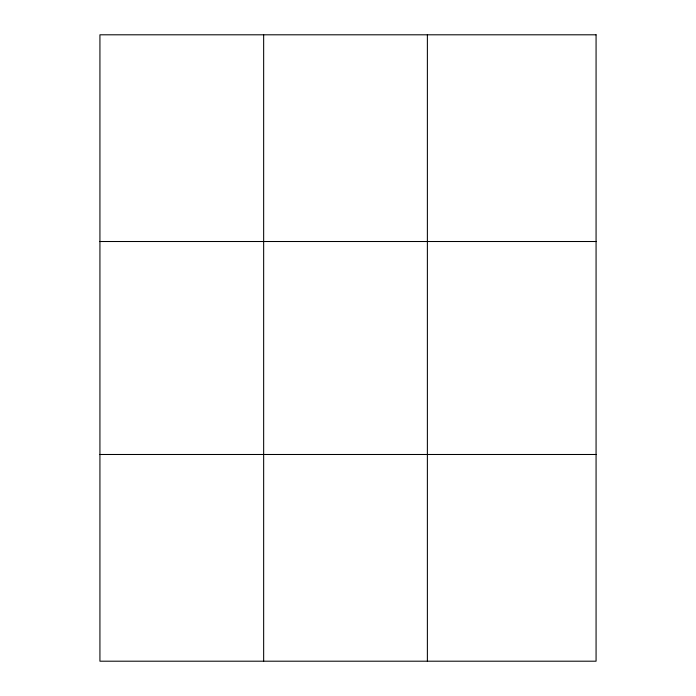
<?xml version="1.0" encoding="UTF-8"?>
<svg xmlns="http://www.w3.org/2000/svg" width="696" height="696" viewBox="0 0 696 696"><rect width="100%" height="100%" fill="white"/><g stroke="black" fill="none" stroke-linecap="round" stroke-linejoin="round"><path stroke-width="1.04" d="M263.654 34.8L263.654 661.2M427.379 34.8L427.379 661.2M99.928 241.512L596.072 241.512M99.928 454.488L596.072 454.488M596.072 34.8L596.072 661.2L99.928 661.2L99.928 34.8L596.072 34.8"/></g></svg>
